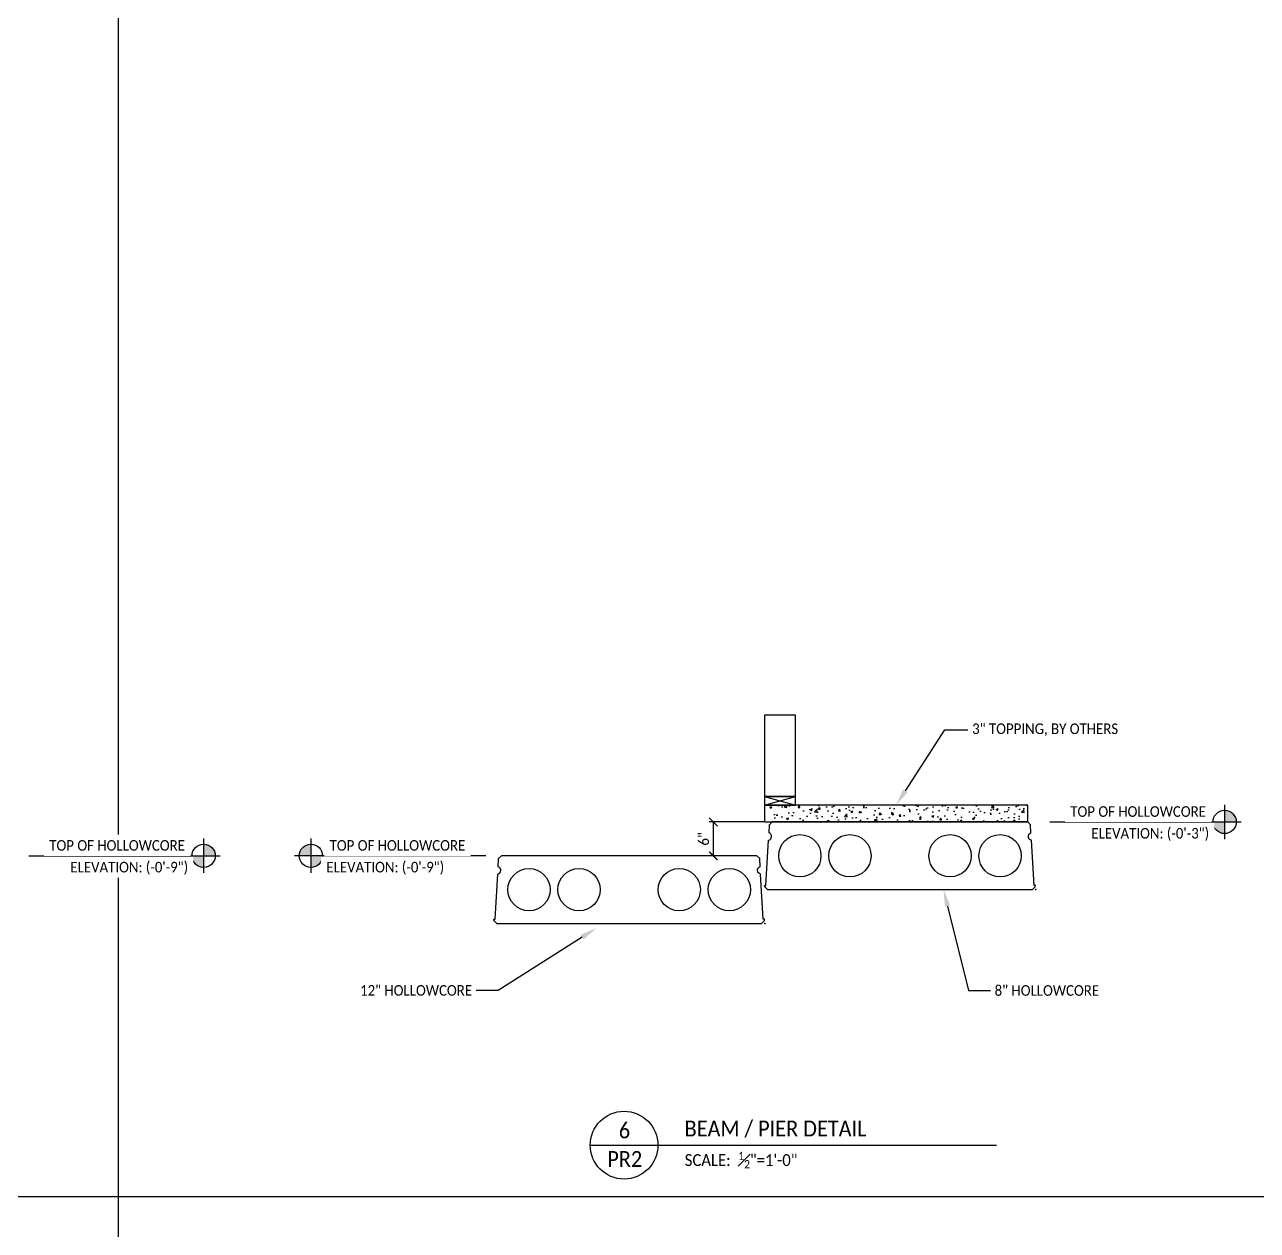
# Model space of a CAD drawing. Header units: inches. Extents: x -4800 to 29350, y 0 to 14051.
# Drawn here: x 1388 to 1606.5, y 510 to 723.7 of the extents above; entities that cross this region are included whole.
import ezdxf
from ezdxf import colors
from ezdxf.entities.mleader import LeaderData, LeaderLine
from ezdxf.enums import TextEntityAlignment as Align
from ezdxf.math import Vec2, Vec3

# ---------------------------------------------------------------- set-up
doc = ezdxf.new("R2010")
doc.units = ezdxf.units.IN
doc.header["$LTSCALE"] = 0.5
doc.header["$MEASUREMENT"] = 0
for name, color, linetype in [('Concrete', 8, 'Continuous'), ('DET - DIMENSIONS', 3, 'Continuous'), ('DET - TAG TITLE', 3, 'Continuous'), ('Dim - All', 3, 'Continuous'), ('Hatch', 8, 'Continuous'), ('PC PLK - 12H in CONT.', 150, 'Continuous'), ('PC PLK - 12L in CONT.', 151, 'Continuous'), ('PC PLK - DIRECTION NOTE', 3, 'Continuous'), ('Text - Detail', 3, 'Continuous'), ('TITLE - TEXT', 3, 'Continuous')]:
    doc.layers.add(name, color=color, linetype=linetype)
doc.layers.add('SHT - NO PLOT LINE 4', color=190, linetype='Continuous', plot=False)
doc.layers.get('0').freeze()
doc.styles.add('CMC-NARROW', font='calibril.ttf', dxfattribs={"width": 0.9})
doc.dimstyles.new('CMC-NARROW', dxfattribs={"dimscale": 96, "dimtxt": 0.078125, "dimasz": 0.0625, "dimexe": 0.03125, "dimexo": 0.0625, "dimgap": 0.03125, "dimtad": 1, "dimdec": 4, "dimzin": 3, "dimdsep": 46, "dimlunit": 4, "dimtxsty": 'CMC-NARROW', "dimblk": 'ARCHTICK', "dimcen": 0, "dimclrd": 256, "dimclre": 256, "dimclrt": 256, "dimazin": 1, "dimtfac": 0.75, "dimtdec": 4, "dimtofl": 0, "dimtmove": 1, "dimatfit": 0, "dimfxl": 1, "dimtfillclr": 256, "dimfrac": 1, "dimtzin": 0, "dimlwd": -1, "dimlwe": -1, "dimarcsym": 0})

# ---------------------------------------------------------------- blocks, each defined once
blk = doc.blocks.new('_Integral')
at = {"color": 0, "linetype": 'ByBlock', "lineweight": -2}
for centre, start, end in [((0.445, -0.091), 102, 168), ((-0.445, 0.091), 282, 348)]:
    blk.add_arc(centre, 0.454, start, end, dxfattribs=at)
blk = doc.blocks.new('A$C28075EFE')
at = {"layer": 'PC PLK - 12H in CONT.'}
for points in [[(-23.46, 0), (-23.97, 0.51), (-24, 0.75), (-23.76, 0.75), (-23.3, 8.76, 0.769999), (-23.21, 10.07), (-23.14, 11.5), (-22.64, 12)], [(-23.46, 0), (23.46, 0), (23.97, 0.51), (24, 0.75), (23.76, 0.75), (23.3, 8.76, -0.769999), (23.21, 10.07), (23.14, 11.5), (22.64, 12), (-22.64, 12)]]:
    blk.add_lwpolyline(points, format="xyb", dxfattribs=at)
for centre in [(-17.75, 6), (-8.88, 6), (8.88, 6), (17.75, 6)]:
    blk.add_circle(centre, 3.75, dxfattribs=at)
at = {"layer": 'PC PLK - 12L in CONT.'}
blk.add_point((24.06, 0), dxfattribs=at)
blk = doc.blocks.new('_ArchTick')
at = {"color": 0, "linetype": 'ByBlock', "const_width": 0.15}
blk.add_lwpolyline([(-0.5, -0.5), (0.5, 0.5)], dxfattribs=at)
blk = doc.blocks.new('*D504')
at = {"layer": 'Defpoints', "color": 0, "transparency": 16777216}
for p in [(1520.54, 582.38), (1510.1, 576.38), (1517.82, 576.38)]:
    blk.add_point(p, dxfattribs=at)
at = {"layer": 'DET - DIMENSIONS', "transparency": 16777216}
for p, q in [((1519.04, 582.38), (1509.35, 582.38)), ((1510.1, 582.38), (1510.1, 576.38)), ((1516.32, 576.38), (1509.35, 576.38))]:
    blk.add_line(p, q, dxfattribs=at)
at = {"layer": 'DET - DIMENSIONS', "transparency": 16777216, "xscale": 1.5, "yscale": 1.5, "zscale": 1.5}
for p, rotation in [((1510.1, 582.38), 90), ((1510.1, 576.38), 270)]:
    blk.add_blockref('_ArchTick', p, dxfattribs=dict(at, rotation=rotation))
at = {"layer": 'DET - DIMENSIONS', "transparency": 16777216, "insert": (1508.4, 579.38), "char_height": 1.875, "attachment_point": 5, "rotation": 90, "style": 'CMC-NARROW'}
blk.add_mtext('6"', dxfattribs=at)

msp = doc.modelspace()

# ---------------------------------------------------------------- linework, layer by layer
at = {"layer": 'SHT - NO PLOT LINE 4'}
for p, q in [((1404.6875, 294), (1404.6875, 960)), ((1200, 516), (2018.75, 516))]:
    msp.add_line(p, q, dxfattribs=at)

# ---------------------------------------------------------------- next in the draw order: leaders
at = {"layer": 'TITLE - TEXT'}
ml = msp.add_multileader_mtext('Standard', dxfattribs=at)
ml.set_content('\\A1;- TOP OF GARAGE FLOOR SLAB ELEVATION = {\\C6;(-12\'-8")}  (AT HIGH POINTS)', color=256, style='CMC-NARROW')
ml.set_leader_properties(linetype='ByLayer')
ml.set_arrow_properties(name='INTEGRAL')
ml.build(insert=Vec2(0, 0))
ml.multileader.update_dxf_attribs({"dogleg_length": 0.36, "arrow_head_size": 18, "scale": 48})
ctx = ml.context
ctx.base_point, ctx.scale, ctx.char_height, ctx.arrow_head_size, ctx.landing_gap_size, ctx.plane_origin = Vec3(3494.20543, 6145.12868), 48, 11.25, 18, 144, Vec3(3457.67065, 6197.67004)
notes = []
notes.append((ctx, [(0, (0, 0, 0), (0, 0), (1, 0), 1, [])]))
ctx.mtext.insert, ctx.mtext.flow_direction = Vec3(3638.20543, 6152.22916), 5
ctx.mtext.has_bg_fill, ctx.mtext.bg_color, ctx.mtext.bg_scale_factor, ctx.mtext.bg_transparency, ctx.mtext.use_window_bg_color = 1, -1027028792, 1.5, 0, 1
for ctx, leaders in notes:
    for number, flags, end, landing, length, lines in leaders:
        leader = LeaderData()
        leader.index, (leader.has_last_leader_line, leader.has_dogleg_vector, leader.attachment_direction) = number, flags
        leader.last_leader_point, leader.dogleg_vector, leader.dogleg_length = Vec3(end), Vec3(landing), length
        for number, points, colour, breaks in lines:
            line = LeaderLine()
            line.index, line.vertices, line.color, line.breaks = number, Vec3.list(points), colors.encode_raw_color(colour), breaks
            leader.lines.append(line)
        ctx.leaders.append(leader)

# ---------------------------------------------------------------- next in the draw order: leaders
ml = msp.add_multileader_mtext('Standard', dxfattribs=at)
ml.set_content('\\A1;- TOP OF INTERIOR COLUMN FOOTING ELEVATION = {\\C6;NA} (U.N.O.)', color=256, style='CMC-NARROW')
ml.set_leader_properties(linetype='ByLayer')
ml.set_arrow_properties(name='INTEGRAL')
ml.build(insert=Vec2(0, 0))
ml.multileader.update_dxf_attribs({"dogleg_length": 0.36, "arrow_head_size": 18, "scale": 48})
ctx = ml.context
ctx.base_point, ctx.scale, ctx.char_height, ctx.arrow_head_size, ctx.landing_gap_size, ctx.plane_origin = Vec3(3494.20543, 6170.67558), 48, 11.25, 18, 144, Vec3(3457.67065, 6223.21694)
notes = []
notes.append((ctx, [(0, (0, 0, 0), (0, 0), (1, 0), 1, [])]))
ctx.mtext.insert, ctx.mtext.flow_direction = Vec3(3638.20543, 6177.77606), 5
ctx.mtext.has_bg_fill, ctx.mtext.bg_color, ctx.mtext.bg_scale_factor, ctx.mtext.bg_transparency, ctx.mtext.use_window_bg_color = 1, -1027028792, 1.5, 0, 1
for ctx, leaders in notes:
    for number, flags, end, landing, length, lines in leaders:
        leader = LeaderData()
        leader.index, (leader.has_last_leader_line, leader.has_dogleg_vector, leader.attachment_direction) = number, flags
        leader.last_leader_point, leader.dogleg_vector, leader.dogleg_length = Vec3(end), Vec3(landing), length
        for number, points, colour, breaks in lines:
            line = LeaderLine()
            line.index, line.vertices, line.color, line.breaks = number, Vec3.list(points), colors.encode_raw_color(colour), breaks
            leader.lines.append(line)
        ctx.leaders.append(leader)

# ---------------------------------------------------------------- next in the draw order: leaders
ml = msp.add_multileader_mtext('Standard', dxfattribs=at)
ml.set_content('\\A1;- TOP OF PRECAST PLANK ELEV. "LEVEL-1" = {\\C6;(-0\'-3") }(U.N.O.)', color=256, style='CMC-NARROW')
ml.set_leader_properties(linetype='ByLayer')
ml.set_arrow_properties(name='INTEGRAL')
ml.build(insert=Vec2(0, 0))
ml.multileader.update_dxf_attribs({"dogleg_length": 0.36, "arrow_head_size": 18, "scale": 48})
ctx = ml.context
ctx.base_point, ctx.scale, ctx.char_height, ctx.arrow_head_size, ctx.landing_gap_size, ctx.plane_origin = Vec3(3494.20543, 6119.32985), 48, 11.25, 18, 144, Vec3(3457.67065, 6173.9429)
notes = []
notes.append((ctx, [(0, (0, 0, 0), (0, 0), (1, 0), 1, [])]))
ctx.mtext.insert, ctx.mtext.flow_direction = Vec3(3638.20543, 6126.43033), 5
ctx.mtext.has_bg_fill, ctx.mtext.bg_color, ctx.mtext.bg_scale_factor, ctx.mtext.bg_transparency, ctx.mtext.use_window_bg_color = 1, -1027028792, 1.5, 0, 1
for ctx, leaders in notes:
    for number, flags, end, landing, length, lines in leaders:
        leader = LeaderData()
        leader.index, (leader.has_last_leader_line, leader.has_dogleg_vector, leader.attachment_direction) = number, flags
        leader.last_leader_point, leader.dogleg_vector, leader.dogleg_length = Vec3(end), Vec3(landing), length
        for number, points, colour, breaks in lines:
            line = LeaderLine()
            line.index, line.vertices, line.color, line.breaks = number, Vec3.list(points), colors.encode_raw_color(colour), breaks
            leader.lines.append(line)
        ctx.leaders.append(leader)

# ---------------------------------------------------------------- next in the draw order: leaders
ml = msp.add_multileader_mtext('Standard', dxfattribs=at)
ml.set_content('\\A1;- TOP OF FIN. FLOOR ELEV. "LEVEL-1" = {\\C6;0\'-0"} ({\\C6;3" TOPPING})', color=256, style='CMC-NARROW')
ml.set_leader_properties(linetype='ByLayer')
ml.set_arrow_properties(name='INTEGRAL')
ml.build(insert=Vec2(0, 0))
ml.multileader.update_dxf_attribs({"dogleg_length": 0.36, "arrow_head_size": 18, "scale": 48})
ctx = ml.context
ctx.base_point, ctx.scale, ctx.char_height, ctx.arrow_head_size, ctx.landing_gap_size, ctx.plane_origin = Vec3(3494.20543, 6092.66734), 48, 11.25, 18, 144, Vec3(3457.67065, 6150.14846)
notes = []
notes.append((ctx, [(0, (0, 0, 0), (0, 0), (1, 0), 1, [])]))
ctx.mtext.insert, ctx.mtext.flow_direction = Vec3(3638.20543, 6099.76782), 5
ctx.mtext.has_bg_fill, ctx.mtext.bg_color, ctx.mtext.bg_scale_factor, ctx.mtext.bg_transparency, ctx.mtext.use_window_bg_color = 1, -1027028792, 1.5, 0, 1
for ctx, leaders in notes:
    for number, flags, end, landing, length, lines in leaders:
        leader = LeaderData()
        leader.index, (leader.has_last_leader_line, leader.has_dogleg_vector, leader.attachment_direction) = number, flags
        leader.last_leader_point, leader.dogleg_vector, leader.dogleg_length = Vec3(end), Vec3(landing), length
        for number, points, colour, breaks in lines:
            line = LeaderLine()
            line.index, line.vertices, line.color, line.breaks = number, Vec3.list(points), colors.encode_raw_color(colour), breaks
            leader.lines.append(line)
        ctx.leaders.append(leader)

# ---------------------------------------------------------------- next in the draw order: leaders
ml = msp.add_multileader_mtext('Standard', dxfattribs=at)
ml.set_content('\\A1;- TOP OF PRECAST PLANK ELEV. "COURTYARD" = {\\C6;(-0\'-9") SEE PLAN FOR LOC.}', color=256, style='CMC-NARROW')
ml.set_leader_properties(linetype='ByLayer')
ml.set_arrow_properties(name='INTEGRAL')
ml.build(insert=Vec2(0, 0))
ml.multileader.update_dxf_attribs({"dogleg_length": 0.36, "arrow_head_size": 18, "scale": 48})
ctx = ml.context
ctx.base_point, ctx.scale, ctx.char_height, ctx.arrow_head_size, ctx.landing_gap_size, ctx.plane_origin = Vec3(3494.20543, 6065.71771), 48, 11.25, 18, 144, Vec3(3457.67065, 6120.33076)
notes = []
notes.append((ctx, [(0, (0, 0, 0), (0, 0), (1, 0), 1, [])]))
ctx.mtext.insert, ctx.mtext.flow_direction = Vec3(3638.20543, 6072.81819), 5
ctx.mtext.has_bg_fill, ctx.mtext.bg_color, ctx.mtext.bg_scale_factor, ctx.mtext.bg_transparency, ctx.mtext.use_window_bg_color = 1, -1027028792, 1.5, 0, 1
for ctx, leaders in notes:
    for number, flags, end, landing, length, lines in leaders:
        leader = LeaderData()
        leader.index, (leader.has_last_leader_line, leader.has_dogleg_vector, leader.attachment_direction) = number, flags
        leader.last_leader_point, leader.dogleg_vector, leader.dogleg_length = Vec3(end), Vec3(landing), length
        for number, points, colour, breaks in lines:
            line = LeaderLine()
            line.index, line.vertices, line.color, line.breaks = number, Vec3.list(points), colors.encode_raw_color(colour), breaks
            leader.lines.append(line)
        ctx.leaders.append(leader)

# ---------------------------------------------------------------- next in the draw order: hatches: boundary and pattern name
at = {"layer": 'Concrete'}
h = msp.add_hatch(dxfattribs=at)
h.set_pattern_fill('AR-CONC', color=256, scale=0.5)
h.set_pattern_definition([(50, (-4289.7293, 1541.4313), (3.5863009, -0.3137607), [0.375, -4.125]), (355, (-4289.7293, 1541.4313), (-0.6937567, 3.7609607), [0.3, -3.3]), (100.451444, (-4289.4304, 1541.405), (2.8925442, 3.4472), [0.318701, -3.5057106]), (46.1842, (-4289.7293, 1542.4313), (5.3362067, -0.8275964), [0.5625, -6.1875]), (96.63564, (-4289.2846, 1542.3623), (4.6733097, 4.870593), [0.4780517, -5.258569]), (351.18416, (-4289.729, 1542.4313), (4.6733097, 4.870593), [0.45, -4.95]), (21, (-4289.2293, 1542.1813), (2.9845353, -2.0130945), [0.375, -4.125]), (326, (-4289.2293, 1542.1813), (1.2165767, 3.6257502), [0.3, -3.3]), (71.451445, (-4288.9805, 1542.0136), (4.2011119, 1.6126558), [0.318701, -3.5057106]), (37.5, (-4289.7293, 1541.4313), (0.06079928, 1.66446927), [0, -3.26, 0, -3.35, 0, -3.3125]), (7.5, (-4289.7293, 1541.4313), (1.3153477, 1.97205856), [0, -1.91, 0, -3.185, 0, -1.2625]), (327.5, (-4290.8443, 1541.4313), (2.66911218, -0.11277436), [0, -1.25, 0, -3.9, 0, -5.175]), (317.5, (-4291.3443, 1541.4313), (2.91593085, 0.5005249), [0, -1.625, 0, -2.59, 0, -3.675])])
h.paths.add_polyline_path([(1519.18269, 585.38217), (1519.18269, 582.38217), (1565.82147, 582.38217), (1565.82147, 585.38217)])
at = {"layer": 'Hatch'}
h = msp.add_hatch(color=256, dxfattribs=at)
h.dxf.hatch_style = 1
h.paths.add_polyline_path([(1600.72279, 584.44566, -0.414213562), (1602.78629, 582.38217), (1600.72279, 582.38217)])
h.paths.add_polyline_path([(1598.6593, 582.38217), (1600.72279, 582.38217), (1600.72279, 580.31867, -0.414213562)])
h = msp.add_hatch(color=256, dxfattribs=at)
h.dxf.hatch_style = 1
h.paths.add_polyline_path([(1419.77064, 578.44566, -0.414213562), (1421.83414, 576.38217), (1419.77064, 576.38217)])
h.paths.add_polyline_path([(1417.70715, 576.38217), (1419.77064, 576.38217), (1419.77064, 574.31867, -0.414213562)])
h = msp.add_hatch(color=256, dxfattribs=at)
h.dxf.hatch_style = 1
h.paths.add_polyline_path([(1438.77811, 578.44566, 0.414213562), (1436.71462, 576.38217), (1438.77811, 576.38217)])
h.paths.add_polyline_path([(1440.84161, 576.38217), (1438.77811, 576.38217), (1438.77811, 574.31867, 0.414213562)])

# ---------------------------------------------------------------- next in the draw order: linework, layer by layer
at = {"layer": 'Concrete'}
for p, q in [((1519.18269, 585.38217), (1524.68269, 586.88217)), ((1519.18269, 586.88217), (1524.68269, 585.38217))]:
    msp.add_line(p, q, dxfattribs=at)
for points in [[(1519.18269, 586.88217), (1524.68269, 586.88217), (1524.68269, 601.32494), (1519.18269, 601.32494)], [(1519.18269, 585.38217), (1524.68269, 585.38217), (1524.68269, 586.88217), (1519.18269, 586.88217)], [(1519.18269, 582.38217), (1565.82147, 582.38217), (1565.82147, 585.38217), (1519.18269, 585.38217)]]:
    msp.add_lwpolyline(points, close=True, dxfattribs=at)
at = {"layer": 'DET - TAG TITLE'}
for p, q in [((1488.28351, 525.10685), (1500.28351, 525.10685)), ((1500.28351, 525.10685), (1560.28351, 525.10685))]:
    msp.add_line(p, q, dxfattribs=at)
msp.add_circle((1494.28351, 525.10685), 6, dxfattribs=at)
at = {"layer": 'Dim - All'}
for p, q in [((1600.72279, 585.41783), (1600.72279, 579.3465)), ((1569.74091, 582.38217), (1603.65934, 582.38217)), ((1419.77064, 579.41783), (1419.77064, 573.3465)), ((1438.77811, 579.41783), (1438.77811, 573.3465)), ((1388.78875, 576.38217), (1422.70719, 576.38217)), ((1469.76, 576.38217), (1435.84157, 576.38217))]:
    msp.add_line(p, q, dxfattribs=at)
for centre in [(1600.72279, 582.38217), (1419.77064, 576.38217), (1438.77811, 576.38217)]:
    msp.add_circle(centre, 2.0635, dxfattribs=at)

# ---------------------------------------------------------------- next in the draw order: block references
at = {"layer": 'PC PLK - DIRECTION NOTE'}
for p in [(1543.18269, 570.38217), (1495.18269, 564.38217)]:
    msp.add_blockref('A$C28075EFE', p, dxfattribs=at)

# ---------------------------------------------------------------- next in the draw order: texts
at = {"layer": 'DET - TAG TITLE', "style": 'CMC-NARROW', "width": 0.9}
for s, p in [('6', (1494.35286, 526.32219)), ('PR2', (1494.40363, 521.25082))]:
    msp.add_text(s, height=2.8125, dxfattribs=at).set_placement(p, align=Align.CENTER)
msp.add_text('BEAM / PIER DETAIL ', height=2.8125, dxfattribs=at).set_placement((1505.00805, 526.64613))
at = {"layer": 'DET - TAG TITLE', "insert": (1505.03839, 523.93888), "char_height": 2.109375, "attachment_point": 1, "style": 'CMC-NARROW'}
msp.add_mtext('\\A1;SCALE:  {\\H0.7x;\\S1#2;}"=1\'-0"', dxfattribs=at)

# ---------------------------------------------------------------- next in the draw order: dimensions: what is measured, and where the dimension line sits
at = {"layer": 'DET - DIMENSIONS'}
dim = msp.add_linear_dim(base=(1510.10205, 576.38217), p1=(1520.54391, 582.38217), p2=(1517.82147, 576.38217), angle=90, dimstyle='CMC-NARROW', override={"dimscale": 24}, dxfattribs=at)
dim.commit()
dim.dimension.update_dxf_attribs({"geometry": '*D504', "text_midpoint": (1508.3958, 579.38217)})

# ---------------------------------------------------------------- next in the draw order: leaders
at = {"layer": 'Text - Detail'}
ml = msp.add_multileader_mtext('Standard', dxfattribs=at)
ml.set_content('8" HOLLOWCORE', color=256, style='CMC-NARROW')
ml.set_leader_properties()
ml.build(insert=Vec2(0, 0))
ml.multileader.update_dxf_attribs({"dogleg_length": 0.25, "arrow_head_size": 3, "scale": 24})
ctx = ml.context
ctx.base_point, ctx.scale, ctx.char_height, ctx.arrow_head_size, ctx.landing_gap_size, ctx.plane_origin = Vec3(1559.20508, 552.50368), 24, 1.875, 3, 0.75, Vec3(1567.99173, 549.66906)
notes = []
notes.append((ctx, [(0, (1, 1, 0), (1555.32897, 552.50368), (1, 0), 3.87611, [(0, [(1550.90441, 570.38217)], 0, [])])]))
ctx.mtext.insert, ctx.mtext.flow_direction = Vec3(1559.95508, 553.45344), 5
ml = msp.add_multileader_mtext('Standard', dxfattribs=at)
ml.set_content('12" HOLLOWCORE', color=256, style='CMC-NARROW')
ml.set_leader_properties()
ml.build(insert=Vec2(0, 0))
ml.multileader.update_dxf_attribs({"dogleg_length": 0.25, "arrow_head_size": 3, "scale": 24})
ctx = ml.context
ctx.base_point, ctx.scale, ctx.char_height, ctx.arrow_head_size, ctx.landing_gap_size, ctx.plane_origin = Vec3(1447.10836, 552.51916), 24, 1.875, 3, 0.75, Vec3(1457.11779, 549.68454)
ctx.text_align_type = 2
notes.append((ctx, [(1, (1, 1, 0), (1471.96341, 552.51916), (-1, 0), 3.87611, [(0, [(1489.38669, 563.58354)], 0, [])])]))
ctx.mtext.insert, ctx.mtext.alignment, ctx.mtext.flow_direction = Vec3(1467.3373, 553.46892), 3, 5
for ctx, leaders in notes:
    for number, flags, end, landing, length, lines in leaders:
        leader = LeaderData()
        leader.index, (leader.has_last_leader_line, leader.has_dogleg_vector, leader.attachment_direction) = number, flags
        leader.last_leader_point, leader.dogleg_vector, leader.dogleg_length = Vec3(end), Vec3(landing), length
        for number, points, colour, breaks in lines:
            line = LeaderLine()
            line.index, line.vertices, line.color, line.breaks = number, Vec3.list(points), colors.encode_raw_color(colour), breaks
            leader.lines.append(line)
        ctx.leaders.append(leader)

# ---------------------------------------------------------------- next in the draw order: texts
at = {"layer": 'Dim - All', "char_height": 1.875, "style": 'CMC-NARROW', "bg_fill": 2}
for insert, attachment_point in [((1597.40798, 584.21645), 6), ((1416.45583, 578.21645), 6), ((1442.09293, 578.21645), 4)]:
    msp.add_mtext('TOP OF HOLLOWCORE', dxfattribs=dict(at, insert=insert, attachment_point=attachment_point))

# ---------------------------------------------------------------- next in the draw order: texts
for s, insert, attachment_point in [('\\A1;ELEVATION: {\\C4;(-0\'-3")}', (1597.97819, 580.16748), 6), ('\\A1;ELEVATION: {\\C4;(-0\'-9")}', (1417.02603, 574.16748), 6), ('\\A1;ELEVATION: {\\C4;(-0\'-9")}', (1441.52272, 574.16748), 4)]:
    msp.add_mtext(s, dxfattribs=dict(at, insert=insert, attachment_point=attachment_point))

# ---------------------------------------------------------------- next in the draw order: leaders
at = {"layer": 'Text - Detail'}
ml = msp.add_multileader_mtext('Standard', dxfattribs=at)
ml.set_content('\\A1;3" TOPPING, BY OTHERS', color=256, style='CMC-NARROW')
ml.set_leader_properties()
ml.build(insert=Vec2(0, 0))
ml.multileader.update_dxf_attribs({"dogleg_length": 0.25, "arrow_head_size": 3, "scale": 24})
ctx = ml.context
ctx.base_point, ctx.scale, ctx.char_height, ctx.arrow_head_size, ctx.landing_gap_size, ctx.plane_origin = Vec3(1555.21714, 598.68506), 24, 1.875, 3, 0.75, Vec3(1674.13355, 593.91331)
notes = []
notes.append((ctx, [(0, (1, 1, 0), (1551.1487, 598.68506), (1, 0), 4.06844, [(0, [(1542.50208, 585.38217)], 0, [])])]))
ctx.mtext.insert, ctx.mtext.flow_direction = Vec3(1555.96714, 599.83097), 5
for ctx, leaders in notes:
    for number, flags, end, landing, length, lines in leaders:
        leader = LeaderData()
        leader.index, (leader.has_last_leader_line, leader.has_dogleg_vector, leader.attachment_direction) = number, flags
        leader.last_leader_point, leader.dogleg_vector, leader.dogleg_length = Vec3(end), Vec3(landing), length
        for number, points, colour, breaks in lines:
            line = LeaderLine()
            line.index, line.vertices, line.color, line.breaks = number, Vec3.list(points), colors.encode_raw_color(colour), breaks
            leader.lines.append(line)
        ctx.leaders.append(leader)

doc.saveas('drawing.dxf')
